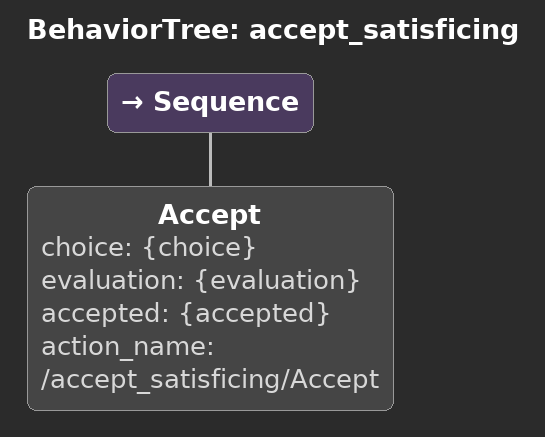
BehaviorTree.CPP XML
<?xml version="1.0" encoding="UTF-8"?>
<root BTCPP_format="4">
  <BehaviorTree ID="accept_satisficing">
    <Sequence>
      <Accept choice="{choice}"
              evaluation="{evaluation}"
              accepted="{accepted}"
              action_name="/accept_satisficing/Accept"/>
    </Sequence>
  </BehaviorTree>
</root>
